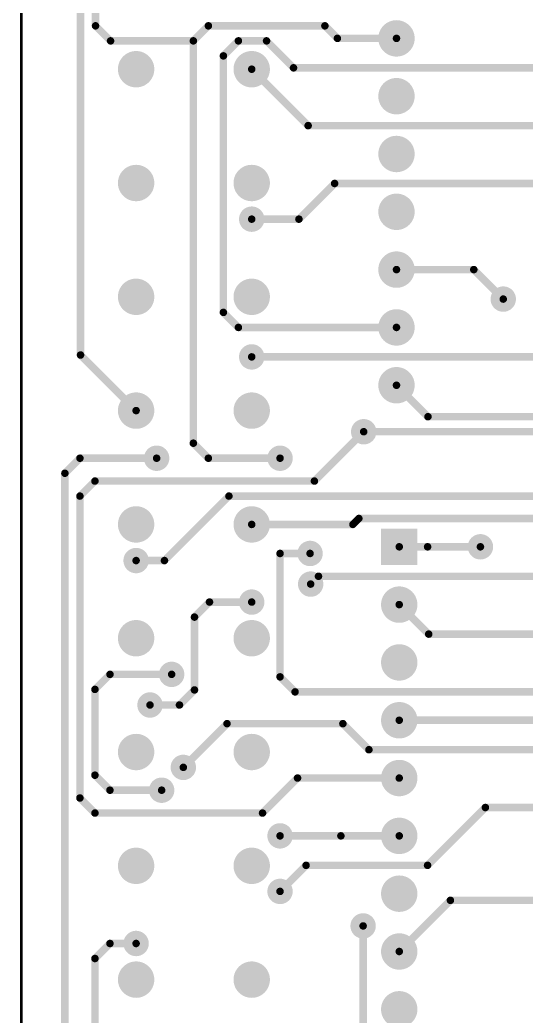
# Model space of a CAD drawing. Extents: x 0 to 107, y 0 to 143.
# Drawn here: x -0.06 to 22.18, y 69.58 to 113.34 of the extents above; entities that cross this region are included whole.
import ezdxf

# ---------------------------------------------------------------- set-up
doc = ezdxf.new("R2010")
doc.units = 0
for name, color, linetype in [('Board_Outline', 21, 'CONTINUOUS'), ('Top', 9, 'CONTINUOUS'), ('Top_Mask', 6, 'CONTINUOUS')]:
    doc.layers.add(name, color=color, linetype=linetype)

msp = doc.modelspace()

# ---------------------------------------------------------------- linework, layer by layer
at = {"layer": 'Board_Outline', "linetype": 'CONTINUOUS', "const_width": 0.12}
msp.add_lwpolyline([(0, 142.5924), (107.1581, 142.5924), (107.1581, 0), (0, 0), (0, 142.5924)], dxfattribs=at)
at = {"layer": 'Top', "linetype": 'CONTINUOUS', "const_width": 0.33}
for points in [[(2.603, 135.497), (2.603, 98.6225)], [(3.263, 113.084), (3.263, 121.4981)], [(3.923, 112.424), (3.263, 113.084)], [(8.2217, 113.084), (7.5616, 112.424)], [(13.3425, 113.084), (8.2217, 113.084)], [(13.8925, 112.5339), (13.3425, 113.084)], [(7.5616, 112.424), (3.923, 112.424)], [(7.5616, 112.424), (7.5616, 94.747)], [(8.8816, 111.764), (9.5416, 112.424)], [(9.5416, 112.424), (10.7792, 112.424)], [(10.7792, 112.424), (11.9642, 111.239)], [(16.4892, 112.5339), (13.8925, 112.5339)], [(8.8816, 100.4939), (8.8816, 111.764)], [(10.1267, 111.1789), (12.6066, 108.699)], [(11.9642, 111.239), (32.4561, 111.239)], [(12.6066, 108.699), (32.4936, 108.699)], [(12.201, 104.5909), (13.7691, 106.159)], [(13.7691, 106.159), (35.1227, 106.159)], [(10.1266, 104.5909), (12.201, 104.5909)], [(19.8866, 102.3739), (16.4892, 102.3739)], [(21.1815, 101.079), (19.8866, 102.3739)], [(9.5416, 99.8339), (8.8816, 100.4939)], [(16.4892, 99.8339), (9.5416, 99.8339)], [(2.603, 98.6225), (5.0467, 96.1789)], [(10.1266, 98.539), (33.0247, 98.539)], [(16.4892, 97.2939), (17.8722, 95.9109)], [(17.8722, 95.9109), (32.4122, 95.9109)], [(15.0484, 95.2509), (12.8815, 93.084)], [(36.121, 95.2509), (15.0484, 95.2509)], [(7.5616, 94.747), (8.2216, 94.087)], [(2.577, 94.087), (1.917, 93.427)], [(5.9487, 94.087), (2.577, 94.087)], [(8.2216, 94.087), (11.3717, 94.087)], [(1.917, 93.427), (1.917, 1.9171)], [(3.237, 93.084), (2.577, 92.424)], [(12.8815, 93.084), (3.237, 93.084)], [(2.577, 92.424), (2.577, 79.1582)], [(6.2917, 89.5909), (9.1248, 92.424)], [(9.1248, 92.424), (36.0737, 92.424)], [(14.8361, 91.4403), (14.5748, 91.1789)], [(30.6053, 91.4403), (14.8361, 91.4403)], [(14.5748, 91.1789), (10.1267, 91.1789)], [(17.8556, 90.1952), (16.6104, 90.1952)], [(20.1785, 90.1953), (17.8556, 90.1953)], [(17.8556, 90.1953), (17.8556, 90.1952)], [(5.0466, 89.5909), (6.2917, 89.5909)], [(12.6917, 89.9033), (11.3717, 89.9033)], [(11.3717, 89.9033), (11.3717, 84.4803)], [(12.7177, 88.5573), (13.0607, 88.9003)], [(13.0607, 88.9003), (32.4355, 88.9003)], [(12.7177, 88.5573), (12.7177, 88.5573)], [(8.2717, 87.767), (7.6117, 87.107)], [(10.1266, 87.767), (8.2717, 87.767)], [(16.6104, 87.6552), (17.9053, 86.3603)], [(7.6117, 87.107), (7.6117, 83.9051)], [(17.9053, 86.3603), (23.1875, 86.3603)], [(3.897, 84.591), (3.237, 83.931)], [(6.6087, 84.591), (3.897, 84.591)], [(11.3717, 84.4803), (12.0317, 83.8203)], [(3.237, 83.931), (3.237, 80.1612)], [(7.6117, 83.9051), (6.9517, 83.2451)], [(12.0317, 83.8203), (24.1905, 83.8203)], [(6.9517, 83.2451), (5.6569, 83.2451)], [(27.0331, 82.5752), (16.6104, 82.5752)], [(9.0412, 82.424), (7.1214, 80.5042)], [(14.1337, 82.424), (9.0412, 82.424)], [(15.2775, 81.2803), (14.1337, 82.424)], [(28.2678, 81.2803), (15.2775, 81.2803)], [(3.237, 80.1612), (3.897, 79.5012)], [(10.6032, 78.4982), (12.1402, 80.0352)], [(12.1402, 80.0352), (16.6104, 80.0352)], [(3.897, 79.5012), (6.1696, 79.5012)], [(2.577, 79.1582), (3.237, 78.4982)], [(17.8555, 76.2003), (20.3955, 78.7403)], [(20.3955, 78.7403), (30.7275, 78.7403)], [(3.237, 78.4982), (10.6032, 78.4982)], [(14.0454, 77.4952), (11.3717, 77.4952)], [(16.6104, 77.4952), (14.0454, 77.4952)], [(14.0454, 77.4952), (14.0454, 77.4952)], [(11.3717, 75.056), (12.516, 76.2003)], [(12.516, 76.2003), (17.8555, 76.2003)], [(16.6104, 72.4152), (18.8585, 74.6633)], [(18.8585, 74.6633), (28.823, 74.6633)], [(15.0225, 66.7003), (15.0225, 73.5381)], [(3.897, 72.767), (3.237, 72.107)], [(5.0466, 72.767), (3.897, 72.767)], [(3.237, 72.107), (3.237, 12.78)]]:
    msp.add_lwpolyline(points, dxfattribs=at)
at = {"layer": 'Top', "linetype": 'CONTINUOUS'}
for points, const_width in [([(3.1805, 113.084, 1), (3.3455, 113.084, 1), (3.1805, 113.084, 1)], 0.165), ([(3.1805, 113.084, 1), (3.3455, 113.084, 1), (3.1805, 113.084, 1)], 0.165), ([(8.1392, 113.084, 1), (8.3042, 113.084, 1), (8.1392, 113.084, 1)], 0.165), ([(8.1392, 113.084, 1), (8.3042, 113.084, 1), (8.1392, 113.084, 1)], 0.165), ([(13.26, 113.084, 1), (13.425, 113.084, 1), (13.26, 113.084, 1)], 0.165), ([(13.26, 113.084, 1), (13.425, 113.084, 1), (13.26, 113.084, 1)], 0.165), ([(16.1142, 112.5339, 1), (16.8642, 112.5339, 1), (16.1142, 112.5339, 1)], 0.75), ([(3.8405, 112.424, 1), (4.0055, 112.424, 1), (3.8405, 112.424, 1)], 0.165), ([(3.8405, 112.424, 1), (4.0055, 112.424, 1), (3.8405, 112.424, 1)], 0.165), ([(7.4791, 112.424, 1), (7.6441, 112.424, 1), (7.4791, 112.424, 1)], 0.165), ([(7.4791, 112.424, 1), (7.6441, 112.424, 1), (7.4791, 112.424, 1)], 0.165), ([(7.4791, 112.424, 1), (7.6441, 112.424, 1), (7.4791, 112.424, 1)], 0.165), ([(9.4591, 112.424, 1), (9.6241, 112.424, 1), (9.4591, 112.424, 1)], 0.165), ([(9.4591, 112.424, 1), (9.6241, 112.424, 1), (9.4591, 112.424, 1)], 0.165), ([(10.6967, 112.424, 1), (10.8617, 112.424, 1), (10.6967, 112.424, 1)], 0.165), ([(10.6967, 112.424, 1), (10.8617, 112.424, 1), (10.6967, 112.424, 1)], 0.165), ([(13.81, 112.5339, 1), (13.975, 112.5339, 1), (13.81, 112.5339, 1)], 0.165), ([(13.81, 112.5339, 1), (13.975, 112.5339, 1), (13.81, 112.5339, 1)], 0.165), ([(16.4067, 112.5339, 1), (16.5717, 112.5339, 1), (16.4067, 112.5339, 1)], 0.165), ([(4.6717, 111.1789, 1), (5.4217, 111.1789, 1), (4.6717, 111.1789, 1)], 0.75), ([(8.7991, 111.764, 1), (8.9641, 111.764, 1), (8.7991, 111.764, 1)], 0.165), ([(8.7991, 111.764, 1), (8.9641, 111.764, 1), (8.7991, 111.764, 1)], 0.165), ([(9.7517, 111.1789, 1), (10.5017, 111.1789, 1), (9.7517, 111.1789, 1)], 0.75), ([(10.0442, 111.1789, 1), (10.2092, 111.1789, 1), (10.0442, 111.1789, 1)], 0.165), ([(11.8817, 111.239, 1), (12.0467, 111.239, 1), (11.8817, 111.239, 1)], 0.165), ([(11.8817, 111.239, 1), (12.0467, 111.239, 1), (11.8817, 111.239, 1)], 0.165), ([(16.1142, 109.9939, 1), (16.8642, 109.9939, 1), (16.1142, 109.9939, 1)], 0.75), ([(12.5241, 108.699, 1), (12.6891, 108.699, 1), (12.5241, 108.699, 1)], 0.165), ([(12.5241, 108.699, 1), (12.6891, 108.699, 1), (12.5241, 108.699, 1)], 0.165), ([(16.1142, 107.4539, 1), (16.8642, 107.4539, 1), (16.1142, 107.4539, 1)], 0.75), ([(4.6717, 106.1789, 1), (5.4217, 106.1789, 1), (4.6717, 106.1789, 1)], 0.75), ([(9.7517, 106.1789, 1), (10.5017, 106.1789, 1), (9.7517, 106.1789, 1)], 0.75), ([(13.6866, 106.159, 1), (13.8516, 106.159, 1), (13.6866, 106.159, 1)], 0.165), ([(13.6866, 106.159, 1), (13.8516, 106.159, 1), (13.6866, 106.159, 1)], 0.165), ([(16.1142, 104.9139, 1), (16.8642, 104.9139, 1), (16.1142, 104.9139, 1)], 0.75), ([(9.8726, 104.5909, 1), (10.3806, 104.5909, 1), (9.8726, 104.5909, 1)], 0.508), ([(10.0441, 104.5909, 1), (10.2091, 104.5909, 1), (10.0441, 104.5909, 1)], 0.165), ([(12.1185, 104.5909, 1), (12.2835, 104.5909, 1), (12.1185, 104.5909, 1)], 0.165), ([(12.1185, 104.5909, 1), (12.2835, 104.5909, 1), (12.1185, 104.5909, 1)], 0.165), ([(16.1142, 102.3739, 1), (16.8642, 102.3739, 1), (16.1142, 102.3739, 1)], 0.75), ([(16.4067, 102.3739, 1), (16.5717, 102.3739, 1), (16.4067, 102.3739, 1)], 0.165), ([(19.8041, 102.3739, 1), (19.9691, 102.3739, 1), (19.8041, 102.3739, 1)], 0.165), ([(19.8041, 102.3739, 1), (19.9691, 102.3739, 1), (19.8041, 102.3739, 1)], 0.165), ([(4.6717, 101.1789, 1), (5.4217, 101.1789, 1), (4.6717, 101.1789, 1)], 0.75), ([(9.7517, 101.1789, 1), (10.5017, 101.1789, 1), (9.7517, 101.1789, 1)], 0.75), ([(20.9275, 101.079, 1), (21.4355, 101.079, 1), (20.9275, 101.079, 1)], 0.508), ([(21.099, 101.079, 1), (21.264, 101.079, 1), (21.099, 101.079, 1)], 0.165), ([(8.7991, 100.4939, 1), (8.9641, 100.4939, 1), (8.7991, 100.4939, 1)], 0.165), ([(8.7991, 100.4939, 1), (8.9641, 100.4939, 1), (8.7991, 100.4939, 1)], 0.165), ([(16.1142, 99.8339, 1), (16.8642, 99.8339, 1), (16.1142, 99.8339, 1)], 0.75), ([(9.4591, 99.8339, 1), (9.6241, 99.8339, 1), (9.4591, 99.8339, 1)], 0.165), ([(9.4591, 99.8339, 1), (9.6241, 99.8339, 1), (9.4591, 99.8339, 1)], 0.165), ([(16.4067, 99.8339, 1), (16.5717, 99.8339, 1), (16.4067, 99.8339, 1)], 0.165), ([(9.8726, 98.539, 1), (10.3806, 98.539, 1), (9.8726, 98.539, 1)], 0.508), ([(2.5205, 98.6225, 1), (2.6855, 98.6225, 1), (2.5205, 98.6225, 1)], 0.165), ([(2.5205, 98.6225, 1), (2.6855, 98.6225, 1), (2.5205, 98.6225, 1)], 0.165), ([(10.0441, 98.539, 1), (10.2091, 98.539, 1), (10.0441, 98.539, 1)], 0.165), ([(16.1142, 97.2939, 1), (16.8642, 97.2939, 1), (16.1142, 97.2939, 1)], 0.75), ([(16.4067, 97.2939, 1), (16.5717, 97.2939, 1), (16.4067, 97.2939, 1)], 0.165), ([(4.6717, 96.1789, 1), (5.4217, 96.1789, 1), (4.6717, 96.1789, 1)], 0.75), ([(9.7517, 96.1789, 1), (10.5017, 96.1789, 1), (9.7517, 96.1789, 1)], 0.75), ([(4.9642, 96.1789, 1), (5.1292, 96.1789, 1), (4.9642, 96.1789, 1)], 0.165), ([(17.7897, 95.9109, 1), (17.9547, 95.9109, 1), (17.7897, 95.9109, 1)], 0.165), ([(17.7897, 95.9109, 1), (17.9547, 95.9109, 1), (17.7897, 95.9109, 1)], 0.165), ([(14.7944, 95.2509, 1), (15.3024, 95.2509, 1), (14.7944, 95.2509, 1)], 0.508), ([(14.9659, 95.2509, 1), (15.1309, 95.2509, 1), (14.9659, 95.2509, 1)], 0.165), ([(14.9659, 95.2509, 1), (15.1309, 95.2509, 1), (14.9659, 95.2509, 1)], 0.165), ([(5.6947, 94.087, 1), (6.2027, 94.087, 1), (5.6947, 94.087, 1)], 0.508), ([(7.4791, 94.747, 1), (7.6441, 94.747, 1), (7.4791, 94.747, 1)], 0.165), ([(7.4791, 94.747, 1), (7.6441, 94.747, 1), (7.4791, 94.747, 1)], 0.165), ([(11.1177, 94.087, 1), (11.6257, 94.087, 1), (11.1177, 94.087, 1)], 0.508), ([(2.4945, 94.087, 1), (2.6595, 94.087, 1), (2.4945, 94.087, 1)], 0.165), ([(2.4945, 94.087, 1), (2.6595, 94.087, 1), (2.4945, 94.087, 1)], 0.165), ([(5.8662, 94.087, 1), (6.0312, 94.087, 1), (5.8662, 94.087, 1)], 0.165), ([(8.1391, 94.087, 1), (8.3041, 94.087, 1), (8.1391, 94.087, 1)], 0.165), ([(8.1391, 94.087, 1), (8.3041, 94.087, 1), (8.1391, 94.087, 1)], 0.165), ([(11.2892, 94.087, 1), (11.4542, 94.087, 1), (11.2892, 94.087, 1)], 0.165), ([(1.8345, 93.427, 1), (1.9995, 93.427, 1), (1.8345, 93.427, 1)], 0.165), ([(1.8345, 93.427, 1), (1.9995, 93.427, 1), (1.8345, 93.427, 1)], 0.165), ([(3.1545, 93.084, 1), (3.3195, 93.084, 1), (3.1545, 93.084, 1)], 0.165), ([(3.1545, 93.084, 1), (3.3195, 93.084, 1), (3.1545, 93.084, 1)], 0.165), ([(12.799, 93.084, 1), (12.964, 93.084, 1), (12.799, 93.084, 1)], 0.165), ([(12.799, 93.084, 1), (12.964, 93.084, 1), (12.799, 93.084, 1)], 0.165), ([(2.4945, 92.424, 1), (2.6595, 92.424, 1), (2.4945, 92.424, 1)], 0.165), ([(2.4945, 92.424, 1), (2.6595, 92.424, 1), (2.4945, 92.424, 1)], 0.165), ([(9.0423, 92.424, 1), (9.2073, 92.424, 1), (9.0423, 92.424, 1)], 0.165), ([(9.0423, 92.424, 1), (9.2073, 92.424, 1), (9.0423, 92.424, 1)], 0.165), ([(4.6717, 91.1789, 1), (5.4217, 91.1789, 1), (4.6717, 91.1789, 1)], 0.75), ([(9.7517, 91.1789, 1), (10.5017, 91.1789, 1), (9.7517, 91.1789, 1)], 0.75), ([(14.7536, 91.4403, 1), (14.9186, 91.4403, 1), (14.7536, 91.4403, 1)], 0.165), ([(14.7536, 91.4403, 1), (14.9186, 91.4403, 1), (14.7536, 91.4403, 1)], 0.165), ([(10.0442, 91.1789, 1), (10.2092, 91.1789, 1), (10.0442, 91.1789, 1)], 0.165), ([(14.4923, 91.1789, 1), (14.6573, 91.1789, 1), (14.4923, 91.1789, 1)], 0.165), ([(14.4923, 91.1789, 1), (14.6573, 91.1789, 1), (14.4923, 91.1789, 1)], 0.165), ([(19.9245, 90.1953, 1), (20.4325, 90.1953, 1), (19.9245, 90.1953, 1)], 0.508), ([(12.4377, 89.9033, 1), (12.9457, 89.9033, 1), (12.4377, 89.9033, 1)], 0.508), ([(16.5279, 90.1952, 1), (16.6929, 90.1952, 1), (16.5279, 90.1952, 1)], 0.165), ([(17.7731, 90.1953, 1), (17.9381, 90.1953, 1), (17.7731, 90.1953, 1)], 0.165), ([(17.7731, 90.1953, 1), (17.9381, 90.1953, 1), (17.7731, 90.1953, 1)], 0.165), ([(17.7731, 90.1952, 1), (17.9381, 90.1952, 1), (17.7731, 90.1952, 1)], 0.165), ([(20.096, 90.1953, 1), (20.261, 90.1953, 1), (20.096, 90.1953, 1)], 0.165), ([(4.7926, 89.5909, 1), (5.3006, 89.5909, 1), (4.7926, 89.5909, 1)], 0.508), ([(4.9641, 89.5909, 1), (5.1291, 89.5909, 1), (4.9641, 89.5909, 1)], 0.165), ([(6.2092, 89.5909, 1), (6.3742, 89.5909, 1), (6.2092, 89.5909, 1)], 0.165), ([(6.2092, 89.5909, 1), (6.3742, 89.5909, 1), (6.2092, 89.5909, 1)], 0.165), ([(11.2892, 89.9033, 1), (11.4542, 89.9033, 1), (11.2892, 89.9033, 1)], 0.165), ([(11.2892, 89.9033, 1), (11.4542, 89.9033, 1), (11.2892, 89.9033, 1)], 0.165), ([(12.6092, 89.9033, 1), (12.7742, 89.9033, 1), (12.6092, 89.9033, 1)], 0.165), ([(12.4637, 88.5573, 1), (12.9717, 88.5573, 1), (12.4637, 88.5573, 1)], 0.508), ([(12.9782, 88.9003, 1), (13.1432, 88.9003, 1), (12.9782, 88.9003, 1)], 0.165), ([(12.9782, 88.9003, 1), (13.1432, 88.9003, 1), (12.9782, 88.9003, 1)], 0.165), ([(12.6352, 88.5573, 1), (12.8002, 88.5573, 1), (12.6352, 88.5573, 1)], 0.165), ([(12.6352, 88.5573, 1), (12.8002, 88.5573, 1), (12.6352, 88.5573, 1)], 0.165), ([(9.8726, 87.767, 1), (10.3806, 87.767, 1), (9.8726, 87.767, 1)], 0.508), ([(16.2354, 87.6552, 1), (16.9854, 87.6552, 1), (16.2354, 87.6552, 1)], 0.75), ([(8.1892, 87.767, 1), (8.3542, 87.767, 1), (8.1892, 87.767, 1)], 0.165), ([(8.1892, 87.767, 1), (8.3542, 87.767, 1), (8.1892, 87.767, 1)], 0.165), ([(10.0441, 87.767, 1), (10.2091, 87.767, 1), (10.0441, 87.767, 1)], 0.165), ([(16.5279, 87.6552, 1), (16.6929, 87.6552, 1), (16.5279, 87.6552, 1)], 0.165), ([(7.5292, 87.107, 1), (7.6942, 87.107, 1), (7.5292, 87.107, 1)], 0.165), ([(7.5292, 87.107, 1), (7.6942, 87.107, 1), (7.5292, 87.107, 1)], 0.165), ([(4.6717, 86.1789, 1), (5.4217, 86.1789, 1), (4.6717, 86.1789, 1)], 0.75), ([(9.7517, 86.1789, 1), (10.5017, 86.1789, 1), (9.7517, 86.1789, 1)], 0.75), ([(17.8228, 86.3603, 1), (17.9878, 86.3603, 1), (17.8228, 86.3603, 1)], 0.165), ([(17.8228, 86.3603, 1), (17.9878, 86.3603, 1), (17.8228, 86.3603, 1)], 0.165), ([(16.2354, 85.1152, 1), (16.9854, 85.1152, 1), (16.2354, 85.1152, 1)], 0.75), ([(6.3547, 84.591, 1), (6.8627, 84.591, 1), (6.3547, 84.591, 1)], 0.508), ([(3.8145, 84.591, 1), (3.9795, 84.591, 1), (3.8145, 84.591, 1)], 0.165), ([(3.8145, 84.591, 1), (3.9795, 84.591, 1), (3.8145, 84.591, 1)], 0.165), ([(6.5262, 84.591, 1), (6.6912, 84.591, 1), (6.5262, 84.591, 1)], 0.165), ([(11.2892, 84.4803, 1), (11.4542, 84.4803, 1), (11.2892, 84.4803, 1)], 0.165), ([(11.2892, 84.4803, 1), (11.4542, 84.4803, 1), (11.2892, 84.4803, 1)], 0.165), ([(3.1545, 83.931, 1), (3.3195, 83.931, 1), (3.1545, 83.931, 1)], 0.165), ([(3.1545, 83.931, 1), (3.3195, 83.931, 1), (3.1545, 83.931, 1)], 0.165), ([(7.5292, 83.9051, 1), (7.6942, 83.9051, 1), (7.5292, 83.9051, 1)], 0.165), ([(7.5292, 83.9051, 1), (7.6942, 83.9051, 1), (7.5292, 83.9051, 1)], 0.165), ([(5.4029, 83.2451, 1), (5.9109, 83.2451, 1), (5.4029, 83.2451, 1)], 0.508), ([(11.9492, 83.8203, 1), (12.1142, 83.8203, 1), (11.9492, 83.8203, 1)], 0.165), ([(11.9492, 83.8203, 1), (12.1142, 83.8203, 1), (11.9492, 83.8203, 1)], 0.165), ([(5.5744, 83.2451, 1), (5.7394, 83.2451, 1), (5.5744, 83.2451, 1)], 0.165), ([(6.8692, 83.2451, 1), (7.0342, 83.2451, 1), (6.8692, 83.2451, 1)], 0.165), ([(6.8692, 83.2451, 1), (7.0342, 83.2451, 1), (6.8692, 83.2451, 1)], 0.165), ([(16.2354, 82.5752, 1), (16.9854, 82.5752, 1), (16.2354, 82.5752, 1)], 0.75), ([(16.5279, 82.5752, 1), (16.6929, 82.5752, 1), (16.5279, 82.5752, 1)], 0.165), ([(8.9587, 82.424, 1), (9.1237, 82.424, 1), (8.9587, 82.424, 1)], 0.165), ([(8.9587, 82.424, 1), (9.1237, 82.424, 1), (8.9587, 82.424, 1)], 0.165), ([(14.0512, 82.424, 1), (14.2162, 82.424, 1), (14.0512, 82.424, 1)], 0.165), ([(14.0512, 82.424, 1), (14.2162, 82.424, 1), (14.0512, 82.424, 1)], 0.165), ([(4.6717, 81.1789, 1), (5.4217, 81.1789, 1), (4.6717, 81.1789, 1)], 0.75), ([(9.7517, 81.1789, 1), (10.5017, 81.1789, 1), (9.7517, 81.1789, 1)], 0.75), ([(15.195, 81.2803, 1), (15.36, 81.2803, 1), (15.195, 81.2803, 1)], 0.165), ([(15.195, 81.2803, 1), (15.36, 81.2803, 1), (15.195, 81.2803, 1)], 0.165), ([(6.8674, 80.5042, 1), (7.3754, 80.5042, 1), (6.8674, 80.5042, 1)], 0.508), ([(7.0389, 80.5042, 1), (7.2039, 80.5042, 1), (7.0389, 80.5042, 1)], 0.165), ([(16.2354, 80.0352, 1), (16.9854, 80.0352, 1), (16.2354, 80.0352, 1)], 0.75), ([(3.1545, 80.1612, 1), (3.3195, 80.1612, 1), (3.1545, 80.1612, 1)], 0.165), ([(3.1545, 80.1612, 1), (3.3195, 80.1612, 1), (3.1545, 80.1612, 1)], 0.165), ([(12.0577, 80.0352, 1), (12.2227, 80.0352, 1), (12.0577, 80.0352, 1)], 0.165), ([(12.0577, 80.0352, 1), (12.2227, 80.0352, 1), (12.0577, 80.0352, 1)], 0.165), ([(16.5279, 80.0352, 1), (16.6929, 80.0352, 1), (16.5279, 80.0352, 1)], 0.165), ([(3.8145, 79.5012, 1), (3.9795, 79.5012, 1), (3.8145, 79.5012, 1)], 0.165), ([(3.8145, 79.5012, 1), (3.9795, 79.5012, 1), (3.8145, 79.5012, 1)], 0.165), ([(5.9156, 79.5012, 1), (6.4236, 79.5012, 1), (5.9156, 79.5012, 1)], 0.508), ([(6.0871, 79.5012, 1), (6.2521, 79.5012, 1), (6.0871, 79.5012, 1)], 0.165), ([(2.4945, 79.1582, 1), (2.6595, 79.1582, 1), (2.4945, 79.1582, 1)], 0.165), ([(2.4945, 79.1582, 1), (2.6595, 79.1582, 1), (2.4945, 79.1582, 1)], 0.165), ([(20.313, 78.7403, 1), (20.478, 78.7403, 1), (20.313, 78.7403, 1)], 0.165), ([(20.313, 78.7403, 1), (20.478, 78.7403, 1), (20.313, 78.7403, 1)], 0.165), ([(3.1545, 78.4982, 1), (3.3195, 78.4982, 1), (3.1545, 78.4982, 1)], 0.165), ([(3.1545, 78.4982, 1), (3.3195, 78.4982, 1), (3.1545, 78.4982, 1)], 0.165), ([(10.5207, 78.4982, 1), (10.6857, 78.4982, 1), (10.5207, 78.4982, 1)], 0.165), ([(10.5207, 78.4982, 1), (10.6857, 78.4982, 1), (10.5207, 78.4982, 1)], 0.165), ([(11.1177, 77.4952, 1), (11.6257, 77.4952, 1), (11.1177, 77.4952, 1)], 0.508), ([(16.2354, 77.4952, 1), (16.9854, 77.4952, 1), (16.2354, 77.4952, 1)], 0.75), ([(11.2892, 77.4952, 1), (11.4542, 77.4952, 1), (11.2892, 77.4952, 1)], 0.165), ([(13.9629, 77.4952, 1), (14.1279, 77.4952, 1), (13.9629, 77.4952, 1)], 0.165), ([(13.9629, 77.4952, 1), (14.1279, 77.4952, 1), (13.9629, 77.4952, 1)], 0.165), ([(13.9629, 77.4952, 1), (14.1279, 77.4952, 1), (13.9629, 77.4952, 1)], 0.165), ([(16.5279, 77.4952, 1), (16.6929, 77.4952, 1), (16.5279, 77.4952, 1)], 0.165), ([(4.6717, 76.1789, 1), (5.4217, 76.1789, 1), (4.6717, 76.1789, 1)], 0.75), ([(9.7517, 76.1789, 1), (10.5017, 76.1789, 1), (9.7517, 76.1789, 1)], 0.75), ([(12.4335, 76.2003, 1), (12.5985, 76.2003, 1), (12.4335, 76.2003, 1)], 0.165), ([(12.4335, 76.2003, 1), (12.5985, 76.2003, 1), (12.4335, 76.2003, 1)], 0.165), ([(17.773, 76.2003, 1), (17.938, 76.2003, 1), (17.773, 76.2003, 1)], 0.165), ([(17.773, 76.2003, 1), (17.938, 76.2003, 1), (17.773, 76.2003, 1)], 0.165), ([(11.1177, 75.056, 1), (11.6257, 75.056, 1), (11.1177, 75.056, 1)], 0.508), ([(16.2354, 74.9552, 1), (16.9854, 74.9552, 1), (16.2354, 74.9552, 1)], 0.75), ([(11.2892, 75.056, 1), (11.4542, 75.056, 1), (11.2892, 75.056, 1)], 0.165), ([(18.776, 74.6633, 1), (18.941, 74.6633, 1), (18.776, 74.6633, 1)], 0.165), ([(18.776, 74.6633, 1), (18.941, 74.6633, 1), (18.776, 74.6633, 1)], 0.165), ([(14.7685, 73.5381, 1), (15.2765, 73.5381, 1), (14.7685, 73.5381, 1)], 0.508), ([(14.94, 73.5381, 1), (15.105, 73.5381, 1), (14.94, 73.5381, 1)], 0.165), ([(4.7926, 72.767, 1), (5.3006, 72.767, 1), (4.7926, 72.767, 1)], 0.508), ([(16.2354, 72.4152, 1), (16.9854, 72.4152, 1), (16.2354, 72.4152, 1)], 0.75), ([(3.8145, 72.767, 1), (3.9795, 72.767, 1), (3.8145, 72.767, 1)], 0.165), ([(3.8145, 72.767, 1), (3.9795, 72.767, 1), (3.8145, 72.767, 1)], 0.165), ([(4.9641, 72.767, 1), (5.1291, 72.767, 1), (4.9641, 72.767, 1)], 0.165), ([(3.1545, 72.107, 1), (3.3195, 72.107, 1), (3.1545, 72.107, 1)], 0.165), ([(3.1545, 72.107, 1), (3.3195, 72.107, 1), (3.1545, 72.107, 1)], 0.165), ([(16.5279, 72.4152, 1), (16.6929, 72.4152, 1), (16.5279, 72.4152, 1)], 0.165), ([(4.6717, 71.1789, 1), (5.4217, 71.1789, 1), (4.6717, 71.1789, 1)], 0.75), ([(9.7517, 71.1789, 1), (10.5017, 71.1789, 1), (9.7517, 71.1789, 1)], 0.75), ([(16.2354, 69.8752, 1), (16.9854, 69.8752, 1), (16.2354, 69.8752, 1)], 0.75)]:
    msp.add_lwpolyline(points, format="xyb", dxfattribs=dict(at, const_width=const_width))
at = {"layer": 'Top'}
msp.add_solid([(15.8604, 90.9452), (17.3604, 90.9452), (15.8604, 89.4452), (17.3604, 89.4452)], dxfattribs=at)
at = {"layer": 'Top_Mask', "linetype": 'CONTINUOUS'}
for points, const_width in [([(16.0892, 112.5339, 1), (16.8892, 112.5339, 1), (16.0892, 112.5339, 1)], 0.8), ([(4.6467, 111.1789, 1), (5.4467, 111.1789, 1), (4.6467, 111.1789, 1)], 0.8), ([(9.7267, 111.1789, 1), (10.5267, 111.1789, 1), (9.7267, 111.1789, 1)], 0.8), ([(16.0892, 109.9939, 1), (16.8892, 109.9939, 1), (16.0892, 109.9939, 1)], 0.8), ([(16.0892, 107.4539, 1), (16.8892, 107.4539, 1), (16.0892, 107.4539, 1)], 0.8), ([(4.6467, 106.1789, 1), (5.4467, 106.1789, 1), (4.6467, 106.1789, 1)], 0.8), ([(9.7267, 106.1789, 1), (10.5267, 106.1789, 1), (9.7267, 106.1789, 1)], 0.8), ([(16.0892, 104.9139, 1), (16.8892, 104.9139, 1), (16.0892, 104.9139, 1)], 0.8), ([(9.8476, 104.5909, 1), (10.4056, 104.5909, 1), (9.8476, 104.5909, 1)], 0.558), ([(16.0892, 102.3739, 1), (16.8892, 102.3739, 1), (16.0892, 102.3739, 1)], 0.8), ([(4.6467, 101.1789, 1), (5.4467, 101.1789, 1), (4.6467, 101.1789, 1)], 0.8), ([(9.7267, 101.1789, 1), (10.5267, 101.1789, 1), (9.7267, 101.1789, 1)], 0.8), ([(20.9025, 101.079, 1), (21.4605, 101.079, 1), (20.9025, 101.079, 1)], 0.558), ([(16.0892, 99.8339, 1), (16.8892, 99.8339, 1), (16.0892, 99.8339, 1)], 0.8), ([(9.8476, 98.539, 1), (10.4056, 98.539, 1), (9.8476, 98.539, 1)], 0.558), ([(16.0892, 97.2939, 1), (16.8892, 97.2939, 1), (16.0892, 97.2939, 1)], 0.8), ([(4.6467, 96.1789, 1), (5.4467, 96.1789, 1), (4.6467, 96.1789, 1)], 0.8), ([(9.7267, 96.1789, 1), (10.5267, 96.1789, 1), (9.7267, 96.1789, 1)], 0.8), ([(14.7694, 95.2509, 1), (15.3274, 95.2509, 1), (14.7694, 95.2509, 1)], 0.558), ([(5.6697, 94.087, 1), (6.2277, 94.087, 1), (5.6697, 94.087, 1)], 0.558), ([(11.0927, 94.087, 1), (11.6507, 94.087, 1), (11.0927, 94.087, 1)], 0.558), ([(4.6467, 91.1789, 1), (5.4467, 91.1789, 1), (4.6467, 91.1789, 1)], 0.8), ([(9.7267, 91.1789, 1), (10.5267, 91.1789, 1), (9.7267, 91.1789, 1)], 0.8), ([(19.8995, 90.1953, 1), (20.4575, 90.1953, 1), (19.8995, 90.1953, 1)], 0.558), ([(12.4127, 89.9033, 1), (12.9707, 89.9033, 1), (12.4127, 89.9033, 1)], 0.558), ([(4.7676, 89.5909, 1), (5.3256, 89.5909, 1), (4.7676, 89.5909, 1)], 0.558), ([(12.4387, 88.5573, 1), (12.9967, 88.5573, 1), (12.4387, 88.5573, 1)], 0.558), ([(16.2104, 87.6552, 1), (17.0104, 87.6552, 1), (16.2104, 87.6552, 1)], 0.8), ([(9.8476, 87.767, 1), (10.4056, 87.767, 1), (9.8476, 87.767, 1)], 0.558), ([(4.6467, 86.1789, 1), (5.4467, 86.1789, 1), (4.6467, 86.1789, 1)], 0.8), ([(9.7267, 86.1789, 1), (10.5267, 86.1789, 1), (9.7267, 86.1789, 1)], 0.8), ([(16.2104, 85.1152, 1), (17.0104, 85.1152, 1), (16.2104, 85.1152, 1)], 0.8), ([(6.3297, 84.591, 1), (6.8877, 84.591, 1), (6.3297, 84.591, 1)], 0.558), ([(5.3779, 83.2451, 1), (5.9359, 83.2451, 1), (5.3779, 83.2451, 1)], 0.558), ([(16.2104, 82.5752, 1), (17.0104, 82.5752, 1), (16.2104, 82.5752, 1)], 0.8), ([(4.6467, 81.1789, 1), (5.4467, 81.1789, 1), (4.6467, 81.1789, 1)], 0.8), ([(9.7267, 81.1789, 1), (10.5267, 81.1789, 1), (9.7267, 81.1789, 1)], 0.8), ([(6.8424, 80.5042, 1), (7.4004, 80.5042, 1), (6.8424, 80.5042, 1)], 0.558), ([(16.2104, 80.0352, 1), (17.0104, 80.0352, 1), (16.2104, 80.0352, 1)], 0.8), ([(5.8906, 79.5012, 1), (6.4486, 79.5012, 1), (5.8906, 79.5012, 1)], 0.558), ([(11.0927, 77.4952, 1), (11.6507, 77.4952, 1), (11.0927, 77.4952, 1)], 0.558), ([(16.2104, 77.4952, 1), (17.0104, 77.4952, 1), (16.2104, 77.4952, 1)], 0.8), ([(4.6467, 76.1789, 1), (5.4467, 76.1789, 1), (4.6467, 76.1789, 1)], 0.8), ([(9.7267, 76.1789, 1), (10.5267, 76.1789, 1), (9.7267, 76.1789, 1)], 0.8), ([(16.2104, 74.9552, 1), (17.0104, 74.9552, 1), (16.2104, 74.9552, 1)], 0.8), ([(11.0927, 75.056, 1), (11.6507, 75.056, 1), (11.0927, 75.056, 1)], 0.558), ([(14.7435, 73.5381, 1), (15.3015, 73.5381, 1), (14.7435, 73.5381, 1)], 0.558), ([(4.7676, 72.767, 1), (5.3256, 72.767, 1), (4.7676, 72.767, 1)], 0.558), ([(16.2104, 72.4152, 1), (17.0104, 72.4152, 1), (16.2104, 72.4152, 1)], 0.8), ([(4.6467, 71.1789, 1), (5.4467, 71.1789, 1), (4.6467, 71.1789, 1)], 0.8), ([(9.7267, 71.1789, 1), (10.5267, 71.1789, 1), (9.7267, 71.1789, 1)], 0.8), ([(16.2104, 69.8752, 1), (17.0104, 69.8752, 1), (16.2104, 69.8752, 1)], 0.8)]:
    msp.add_lwpolyline(points, format="xyb", dxfattribs=dict(at, const_width=const_width))
at = {"layer": 'Top_Mask'}
msp.add_solid([(15.8104, 90.9952), (17.4104, 90.9952), (15.8104, 89.3952), (17.4104, 89.3952)], dxfattribs=at)

doc.saveas('drawing.dxf')
